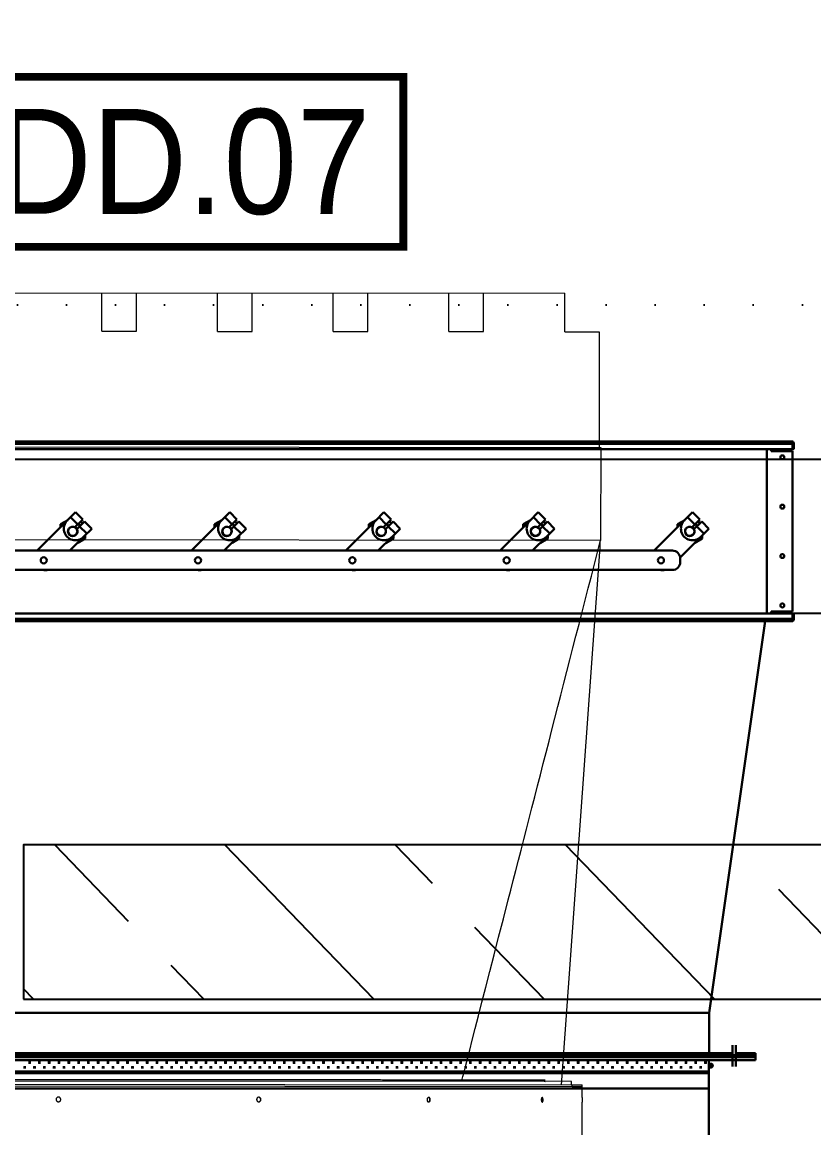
# Model space of a CAD drawing. Header units: millimetres. Extents: x -379292 to 1221486, y 92049 to 447512.
# Drawn here: x -156677 to -155650, y 213252 to 214685 of the extents above; entities that cross this region are included whole.
import ezdxf

# ---------------------------------------------------------------- set-up
doc = ezdxf.new("R2010")
doc.units = ezdxf.units.MM
doc.linetypes.add('DOT', pattern=[6.35, 0, -6.35])
for name, color, linetype in [('05_HOLE MC', 150, 'Continuous'), ('05_WALL', 3, 'Continuous'), ('E_CT_ZA', 6, 'Continuous')]:
    doc.layers.add(name, color=color, linetype=linetype)
for name, color, linetype, lineweight in [('_Systemair', 3, 'Continuous', 30), ('_Systemair Ventilation Equipments', 7, 'Continuous', 30), ('Aironn-DEF', 7, 'Continuous', 0), ('Aironn-Kodlama', 7, 'Continuous', 0)]:
    doc.layers.add(name, color=color, linetype=linetype, lineweight=lineweight)
doc.styles.get("Standard").update_dxf_attribs({"font": 'segoeuil.ttf'})

# ---------------------------------------------------------------- blocks, each defined once
blk = doc.blocks.new('GFL 1250')
at = {"layer": '_Systemair Ventilation Equipments', "color": 8}
for p, q in [((12063.17, 3614.68), (12063.17, 3745.78)), ((12063.42, 3614.68), (12063.42, 3745.78)), ((12057.92, 3617.73), (12057.92, 3742.73)), ((12063.22, 3617.73), (12057.92, 3617.73)), ((12063.42, 3614.68), (12063.17, 3614.68)), ((12063.17, 3611.73), (12063.17, 3614.23)), ((12063.42, 3614.23), (12063.17, 3614.23)), ((12063.42, 3611.73), (12063.42, 3614.23)), ((12063.42, 3611.73), (12063.17, 3611.73)), ((12063.42, 3611.73), (12063.17, 3611.73))]:
    blk.add_line(p, q, dxfattribs=at)
blk = doc.blocks.new('EVH 1250')
at = {"layer": '_Systemair Ventilation Equipments', "color": 8}
for p, q in [((12307.23, 3748.71), (12307.23, 3611.71)), ((12307.48, 3748.71), (12307.48, 3611.71)), ((12307.88, 3611.71), (12307.88, 3748.71)), ((12309.35, 3617.75), (12309.35, 3742.75)), ((12309.55, 3617.75), (12309.55, 3742.75)), ((12311.55, 3617.75), (12311.55, 3742.75)), ((12308.81, 3706.29), (12308.81, 3706.61)), ((12308.01, 3705.82), (12308.33, 3705.82)), ((12308.17, 3705.66), (12308.17, 3705.98)), ((12308.65, 3706.45), (12308.96, 3706.45)), ((12308.65, 3705.18), (12308.96, 3705.18)), ((12308.81, 3705.02), (12308.81, 3705.34)), ((12309.28, 3705.82), (12309.32, 3705.82)), ((12308.01, 3704.55), (12308.33, 3704.55)), ((12308.17, 3704.39), (12308.17, 3704.71)), ((12308.65, 3703.91), (12308.96, 3703.91)), ((12308.81, 3703.75), (12308.81, 3704.07)), ((12309.28, 3704.55), (12309.32, 3704.55)), ((12308.01, 3703.28), (12308.33, 3703.28)), ((12308.17, 3703.12), (12308.17, 3703.44)), ((12308.65, 3702.64), (12308.96, 3702.64)), ((12308.81, 3702.48), (12308.81, 3702.8)), ((12309.28, 3703.28), (12309.32, 3703.28)), ((12308.01, 3702.01), (12308.33, 3702.01)), ((12308.17, 3701.85), (12308.17, 3702.17)), ((12308.17, 3700.58), (12308.17, 3700.9)), ((12308.65, 3701.37), (12308.96, 3701.37)), ((12308.81, 3701.21), (12308.81, 3701.53)), ((12309.28, 3702.01), (12309.32, 3702.01)), ((12308.01, 3700.74), (12308.33, 3700.74)), ((12308.01, 3699.47), (12308.33, 3699.47)), ((12308.17, 3699.31), (12308.17, 3699.63)), ((12308.65, 3700.1), (12308.96, 3700.1)), ((12308.81, 3699.94), (12308.81, 3700.26)), ((12309.28, 3700.74), (12309.32, 3700.74)), ((12309.28, 3699.47), (12309.32, 3699.47)), ((12308.01, 3698.2), (12308.33, 3698.2)), ((12308.17, 3698.04), (12308.17, 3698.36)), ((12308.65, 3698.83), (12308.96, 3698.83)), ((12308.81, 3698.67), (12308.81, 3698.99)), ((12309.28, 3698.2), (12309.31, 3698.2)), ((12308.01, 3696.93), (12308.33, 3696.93)), ((12308.17, 3696.77), (12308.17, 3697.09)), ((12308.65, 3697.56), (12308.96, 3697.56)), ((12308.81, 3697.4), (12308.81, 3697.72)), ((12309.28, 3696.93), (12309.31, 3696.93)), ((12308.01, 3695.66), (12308.33, 3695.66)), ((12308.17, 3695.5), (12308.17, 3695.82)), ((12308.65, 3696.29), (12308.96, 3696.29)), ((12308.81, 3696.13), (12308.81, 3696.45)), ((12308.81, 3694.86), (12308.81, 3695.18)), ((12309.28, 3695.66), (12309.31, 3695.66)), ((12308.01, 3694.39), (12308.33, 3694.39)), ((12308.17, 3694.23), (12308.17, 3694.55)), ((12308.65, 3695.02), (12308.96, 3695.02)), ((12308.65, 3693.75), (12308.96, 3693.75)), ((12308.81, 3693.59), (12308.81, 3693.91)), ((12309.28, 3694.39), (12309.31, 3694.39)), ((12308.01, 3693.12), (12308.33, 3693.12)), ((12308.17, 3692.96), (12308.17, 3693.28)), ((12308.65, 3692.48), (12308.96, 3692.48)), ((12308.81, 3692.32), (12308.81, 3692.64)), ((12309.28, 3693.12), (12309.31, 3693.12)), ((12308.01, 3691.85), (12308.33, 3691.85)), ((12308.17, 3691.69), (12308.17, 3692.01)), ((12308.65, 3691.21), (12308.96, 3691.21)), ((12308.81, 3691.05), (12308.81, 3691.37)), ((12309.28, 3691.85), (12309.31, 3691.85)), ((12308.01, 3690.58), (12308.33, 3690.58)), ((12308.17, 3690.42), (12308.17, 3690.74)), ((12308.17, 3689.15), (12308.17, 3689.47)), ((12308.65, 3689.94), (12308.96, 3689.94)), ((12308.81, 3689.78), (12308.81, 3690.1)), ((12309.28, 3690.58), (12309.31, 3690.58)), ((12308.01, 3689.31), (12308.33, 3689.31)), ((12308.01, 3688.04), (12308.33, 3688.04)), ((12308.17, 3687.88), (12308.17, 3688.2)), ((12308.65, 3688.67), (12308.96, 3688.67)), ((12308.81, 3688.51), (12308.81, 3688.83)), ((12309.28, 3689.31), (12309.31, 3689.31)), ((12309.28, 3688.04), (12309.31, 3688.04)), ((12308.01, 3686.77), (12308.33, 3686.77)), ((12308.17, 3686.61), (12308.17, 3686.93)), ((12308.65, 3687.4), (12308.96, 3687.4)), ((12308.81, 3687.24), (12308.81, 3687.56)), ((12309.28, 3686.77), (12309.31, 3686.77)), ((12308.01, 3685.5), (12308.33, 3685.5)), ((12308.17, 3685.34), (12308.17, 3685.66)), ((12308.65, 3686.13), (12308.96, 3686.13)), ((12308.81, 3685.97), (12308.81, 3686.29)), ((12309.28, 3685.5), (12309.3, 3685.5)), ((12308.01, 3684.23), (12308.33, 3684.23)), ((12308.17, 3684.07), (12308.17, 3684.39)), ((12308.65, 3684.86), (12308.96, 3684.86)), ((12308.81, 3684.7), (12308.81, 3685.02)), ((12308.81, 3683.43), (12308.81, 3683.75)), ((12309.28, 3684.23), (12309.3, 3684.23)), ((12308.01, 3682.96), (12308.33, 3682.96)), ((12308.17, 3682.8), (12308.17, 3683.12)), ((12308.65, 3683.59), (12308.96, 3683.59)), ((12308.65, 3682.32), (12308.96, 3682.32)), ((12308.81, 3682.16), (12308.81, 3682.48)), ((12309.28, 3682.96), (12309.3, 3682.96)), ((12308.01, 3681.69), (12308.33, 3681.69)), ((12308.17, 3681.53), (12308.17, 3681.85)), ((12308.65, 3681.05), (12308.96, 3681.05)), ((12308.81, 3680.89), (12308.81, 3681.21)), ((12309.28, 3681.69), (12309.3, 3681.69)), ((12308.01, 3680.42), (12308.33, 3680.42)), ((12308.17, 3680.26), (12308.17, 3680.58)), ((12308.65, 3679.78), (12308.96, 3679.78)), ((12308.81, 3679.62), (12308.81, 3679.94)), ((12309.28, 3680.42), (12309.3, 3680.42)), ((12308.01, 3679.15), (12308.33, 3679.15)), ((12308.17, 3678.99), (12308.17, 3679.31)), ((12308.17, 3677.72), (12308.17, 3678.04)), ((12308.65, 3678.51), (12308.96, 3678.51)), ((12308.81, 3678.35), (12308.81, 3678.67)), ((12309.28, 3679.15), (12309.3, 3679.15)), ((12308.01, 3677.88), (12308.33, 3677.88)), ((12308.01, 3676.61), (12308.33, 3676.61)), ((12308.17, 3676.45), (12308.17, 3676.77)), ((12308.65, 3677.24), (12308.96, 3677.24)), ((12308.81, 3677.08), (12308.81, 3677.4)), ((12309.28, 3677.88), (12309.3, 3677.88)), ((12309.28, 3676.61), (12309.3, 3676.61)), ((12308.01, 3675.34), (12308.33, 3675.34)), ((12308.17, 3675.18), (12308.17, 3675.5)), ((12308.65, 3675.97), (12308.96, 3675.97)), ((12308.81, 3675.81), (12308.81, 3676.13)), ((12309.28, 3675.34), (12309.3, 3675.34)), ((12308.01, 3674.07), (12308.33, 3674.07)), ((12308.17, 3673.91), (12308.17, 3674.23)), ((12308.65, 3674.7), (12308.96, 3674.7)), ((12308.81, 3674.54), (12308.81, 3674.86)), ((12309.28, 3674.07), (12309.31, 3674.07)), ((12308.01, 3672.8), (12308.33, 3672.8)), ((12308.17, 3672.64), (12308.17, 3672.96)), ((12308.65, 3673.43), (12308.96, 3673.43)), ((12308.81, 3673.27), (12308.81, 3673.59)), ((12308.81, 3672), (12308.81, 3672.32)), ((12309.28, 3672.8), (12309.31, 3672.8)), ((12308.01, 3671.53), (12308.33, 3671.53)), ((12308.17, 3671.37), (12308.17, 3671.69)), ((12308.65, 3672.16), (12308.96, 3672.16)), ((12308.65, 3670.89), (12308.96, 3670.89)), ((12308.81, 3670.73), (12308.81, 3671.05)), ((12309.28, 3671.53), (12309.31, 3671.53)), ((12308.01, 3670.26), (12308.33, 3670.26)), ((12308.17, 3670.1), (12308.17, 3670.42)), ((12308.65, 3669.62), (12308.96, 3669.62)), ((12308.81, 3669.46), (12308.81, 3669.78)), ((12309.28, 3670.26), (12309.31, 3670.26)), ((12308.01, 3668.99), (12308.33, 3668.99)), ((12308.17, 3668.83), (12308.17, 3669.15)), ((12308.65, 3668.35), (12308.96, 3668.35)), ((12308.81, 3668.19), (12308.81, 3668.51)), ((12309.28, 3668.99), (12309.31, 3668.99)), ((12308.01, 3667.72), (12308.33, 3667.72)), ((12308.17, 3667.56), (12308.17, 3667.88)), ((12308.17, 3666.29), (12308.17, 3666.61)), ((12308.65, 3667.08), (12308.96, 3667.08)), ((12308.81, 3666.92), (12308.81, 3667.24)), ((12309.28, 3667.72), (12309.31, 3667.72)), ((12308.01, 3666.45), (12308.33, 3666.45)), ((12308.01, 3665.18), (12308.33, 3665.18)), ((12308.17, 3665.02), (12308.17, 3665.34)), ((12308.65, 3665.81), (12308.96, 3665.81)), ((12308.81, 3665.65), (12308.81, 3665.97)), ((12309.28, 3666.45), (12309.31, 3666.45)), ((12309.28, 3665.18), (12309.31, 3665.18)), ((12308.01, 3663.91), (12308.33, 3663.91)), ((12308.17, 3663.75), (12308.17, 3664.07)), ((12308.65, 3664.54), (12308.96, 3664.54)), ((12308.81, 3664.38), (12308.81, 3664.7)), ((12309.28, 3663.91), (12309.31, 3663.91)), ((12308.01, 3662.64), (12308.33, 3662.64)), ((12308.17, 3662.48), (12308.17, 3662.8)), ((12308.65, 3663.27), (12308.96, 3663.27)), ((12308.81, 3663.11), (12308.81, 3663.43)), ((12308.81, 3661.84), (12308.81, 3662.16)), ((12309.28, 3662.64), (12309.31, 3662.64)), ((12308.01, 3661.37), (12308.33, 3661.37)), ((12308.17, 3661.21), (12308.17, 3661.53)), ((12308.65, 3662), (12308.96, 3662)), ((12308.65, 3660.73), (12308.96, 3660.73)), ((12308.81, 3660.57), (12308.81, 3660.89)), ((12309.28, 3661.37), (12309.32, 3661.37)), ((12308.01, 3660.1), (12308.33, 3660.1)), ((12308.17, 3659.94), (12308.17, 3660.26)), ((12308.65, 3659.46), (12308.96, 3659.46)), ((12308.81, 3659.3), (12308.81, 3659.62)), ((12309.28, 3660.1), (12309.32, 3660.1)), ((12308.01, 3658.83), (12308.33, 3658.83)), ((12308.17, 3658.67), (12308.17, 3658.99)), ((12308.65, 3658.19), (12308.96, 3658.19)), ((12308.81, 3658.03), (12308.81, 3658.35)), ((12309.28, 3658.83), (12309.32, 3658.83)), ((12308.01, 3657.56), (12308.33, 3657.56)), ((12308.17, 3657.4), (12308.17, 3657.72)), ((12308.17, 3656.13), (12308.17, 3656.45)), ((12308.65, 3656.92), (12308.96, 3656.92)), ((12308.81, 3656.76), (12308.81, 3657.08)), ((12309.28, 3657.56), (12309.32, 3657.56)), ((12308.01, 3656.29), (12308.33, 3656.29)), ((12308.01, 3655.02), (12308.33, 3655.02)), ((12308.17, 3654.86), (12308.17, 3655.18)), ((12308.65, 3655.65), (12308.96, 3655.65)), ((12308.81, 3655.49), (12308.81, 3655.81)), ((12309.28, 3656.29), (12309.32, 3656.29)), ((12309.28, 3655.02), (12309.32, 3655.02)), ((12308.01, 3653.75), (12308.33, 3653.75)), ((12308.17, 3653.59), (12308.17, 3653.91)), ((12308.65, 3654.38), (12308.96, 3654.38)), ((12308.81, 3654.22), (12308.81, 3654.54)), ((12309.28, 3653.75), (12309.32, 3653.75)), ((12308.01, 3652.48), (12308.33, 3652.48)), ((12308.17, 3652.32), (12308.17, 3652.64)), ((12308.65, 3653.11), (12308.96, 3653.11)), ((12308.81, 3652.95), (12308.81, 3653.27)), ((12309.28, 3652.48), (12309.32, 3652.48)), ((12308.01, 3651.21), (12308.33, 3651.21)), ((12308.17, 3651.05), (12308.17, 3651.37)), ((12308.65, 3651.84), (12308.96, 3651.84)), ((12308.81, 3651.68), (12308.81, 3652)), ((12308.81, 3650.41), (12308.81, 3650.73)), ((12309.28, 3651.21), (12309.32, 3651.21)), ((12308.01, 3649.94), (12308.33, 3649.94)), ((12308.17, 3649.78), (12308.17, 3650.1)), ((12308.65, 3650.57), (12308.96, 3650.57)), ((12308.65, 3649.3), (12308.96, 3649.3)), ((12308.81, 3649.14), (12308.81, 3649.46)), ((12309.28, 3649.94), (12309.32, 3649.94)), ((12308.01, 3648.67), (12308.33, 3648.67)), ((12308.17, 3648.51), (12308.17, 3648.83)), ((12308.65, 3648.03), (12308.96, 3648.03)), ((12308.81, 3647.87), (12308.81, 3648.19)), ((12309.28, 3648.67), (12309.33, 3648.67)), ((12308.01, 3647.4), (12308.33, 3647.4)), ((12308.17, 3647.24), (12308.17, 3647.56)), ((12308.65, 3646.76), (12308.96, 3646.76)), ((12308.81, 3646.6), (12308.81, 3646.92)), ((12309.28, 3647.4), (12309.33, 3647.4)), ((12308.01, 3646.13), (12308.33, 3646.13)), ((12308.17, 3645.97), (12308.17, 3646.29)), ((12308.17, 3644.7), (12308.17, 3645.02)), ((12308.65, 3645.49), (12308.96, 3645.49)), ((12308.81, 3645.33), (12308.81, 3645.65)), ((12309.28, 3646.13), (12309.33, 3646.13)), ((12308.01, 3644.86), (12308.33, 3644.86)), ((12308.01, 3643.59), (12308.33, 3643.59)), ((12308.17, 3643.43), (12308.17, 3643.75)), ((12308.65, 3644.22), (12308.96, 3644.22)), ((12308.81, 3644.06), (12308.81, 3644.38)), ((12309.28, 3644.86), (12309.33, 3644.86)), ((12309.28, 3643.59), (12309.33, 3643.59)), ((12308.01, 3642.32), (12308.33, 3642.32)), ((12308.17, 3642.16), (12308.17, 3642.48)), ((12308.65, 3642.95), (12308.96, 3642.95)), ((12308.81, 3642.79), (12308.81, 3643.11)), ((12309.28, 3642.32), (12309.33, 3642.32)), ((12308.01, 3641.05), (12308.33, 3641.05)), ((12308.17, 3640.89), (12308.17, 3641.21)), ((12308.65, 3641.68), (12308.96, 3641.68)), ((12308.81, 3641.52), (12308.81, 3641.84)), ((12309.28, 3641.05), (12309.33, 3641.05)), ((12308.01, 3639.78), (12308.33, 3639.78)), ((12308.17, 3639.62), (12308.17, 3639.94)), ((12308.65, 3640.41), (12308.96, 3640.41)), ((12308.81, 3640.25), (12308.81, 3640.57)), ((12308.81, 3638.98), (12308.81, 3639.3)), ((12309.28, 3639.78), (12309.33, 3639.78)), ((12308.01, 3638.51), (12308.33, 3638.51)), ((12308.17, 3638.35), (12308.17, 3638.67)), ((12308.65, 3639.14), (12308.96, 3639.14)), ((12308.65, 3637.87), (12308.96, 3637.87)), ((12308.81, 3637.71), (12308.81, 3638.03)), ((12309.28, 3638.51), (12309.33, 3638.51)), ((12308.01, 3637.24), (12308.33, 3637.24)), ((12308.17, 3637.08), (12308.17, 3637.4)), ((12308.65, 3636.6), (12308.96, 3636.6)), ((12308.81, 3636.44), (12308.81, 3636.76)), ((12309.28, 3637.24), (12309.33, 3637.24)), ((12308.01, 3635.97), (12308.33, 3635.97)), ((12308.17, 3635.81), (12308.17, 3636.13)), ((12308.65, 3635.33), (12308.96, 3635.33)), ((12308.81, 3635.17), (12308.81, 3635.49)), ((12309.28, 3635.97), (12309.34, 3635.97)), ((12308.01, 3634.7), (12308.33, 3634.7)), ((12308.17, 3634.54), (12308.17, 3634.86)), ((12308.17, 3633.27), (12308.17, 3633.59)), ((12308.65, 3634.06), (12308.96, 3634.06)), ((12308.81, 3633.9), (12308.81, 3634.22)), ((12309.28, 3634.7), (12309.34, 3634.7)), ((12308.01, 3633.43), (12308.33, 3633.43)), ((12308.01, 3632.16), (12308.33, 3632.16)), ((12308.17, 3632), (12308.17, 3632.32)), ((12308.65, 3632.79), (12308.96, 3632.79)), ((12308.81, 3632.63), (12308.81, 3632.95)), ((12309.28, 3633.43), (12309.34, 3633.43)), ((12309.28, 3632.16), (12309.34, 3632.16)), ((12308.01, 3630.89), (12308.33, 3630.89)), ((12308.17, 3630.73), (12308.17, 3631.05)), ((12308.65, 3631.52), (12308.96, 3631.52)), ((12308.81, 3631.36), (12308.81, 3631.68)), ((12309.28, 3630.89), (12309.34, 3630.89)), ((12308.01, 3629.62), (12308.33, 3629.62)), ((12308.17, 3629.46), (12308.17, 3629.78)), ((12308.65, 3630.25), (12308.96, 3630.25)), ((12308.81, 3630.09), (12308.81, 3630.41)), ((12309.28, 3629.62), (12309.34, 3629.62)), ((12308.01, 3628.35), (12308.33, 3628.35)), ((12308.17, 3628.19), (12308.17, 3628.51)), ((12308.65, 3628.98), (12308.96, 3628.98)), ((12308.81, 3628.82), (12308.81, 3629.14)), ((12308.81, 3627.55), (12308.81, 3627.87)), ((12309.28, 3628.35), (12309.34, 3628.35)), ((12308.01, 3627.08), (12308.33, 3627.08)), ((12308.17, 3626.92), (12308.17, 3627.24)), ((12308.65, 3627.71), (12308.96, 3627.71)), ((12308.65, 3626.44), (12308.96, 3626.44)), ((12308.81, 3626.28), (12308.81, 3626.6)), ((12309.28, 3627.08), (12309.34, 3627.08)), ((12308.01, 3625.81), (12308.33, 3625.81)), ((12308.17, 3625.65), (12308.17, 3625.97)), ((12308.65, 3625.17), (12308.96, 3625.17)), ((12308.81, 3625.01), (12308.81, 3625.33)), ((12309.28, 3625.81), (12309.34, 3625.81)), ((12308.01, 3624.54), (12308.33, 3624.54)), ((12308.17, 3624.38), (12308.17, 3624.7)), ((12308.65, 3623.9), (12308.96, 3623.9)), ((12308.81, 3623.74), (12308.81, 3624.06)), ((12309.28, 3624.54), (12309.35, 3624.54)), ((12308.01, 3623.27), (12308.33, 3623.27)), ((12308.17, 3623.11), (12308.17, 3623.43)), ((12308.17, 3621.84), (12308.17, 3622.16)), ((12308.65, 3622.63), (12308.96, 3622.63)), ((12308.81, 3622.47), (12308.81, 3622.79)), ((12309.28, 3623.27), (12309.35, 3623.27)), ((12308.01, 3622), (12308.33, 3622)), ((12308.01, 3620.73), (12308.33, 3620.73)), ((12308.17, 3620.57), (12308.17, 3620.89)), ((12308.65, 3621.36), (12308.96, 3621.36)), ((12308.81, 3621.2), (12308.81, 3621.52)), ((12309.28, 3622), (12309.35, 3622)), ((12309.28, 3620.73), (12309.35, 3620.73)), ((12308.01, 3619.46), (12308.33, 3619.46)), ((12308.17, 3619.3), (12308.17, 3619.62)), ((12308.65, 3620.09), (12308.96, 3620.09)), ((12308.81, 3619.93), (12308.81, 3620.25)), ((12309.28, 3619.46), (12309.35, 3619.46)), ((12321.98, 3617.75), (12307.88, 3617.75)), ((12308.01, 3618.19), (12308.33, 3618.19)), ((12308.17, 3618.03), (12308.17, 3618.35)), ((12308.81, 3617.41), (12308.49, 3617.73)), ((12308.65, 3618.82), (12308.96, 3618.82)), ((12308.81, 3618.66), (12308.81, 3618.98)), ((12309.28, 3618.19), (12309.35, 3618.19)), ((12308.67, 3617.27), (12308.35, 3617.59)), ((12308.68, 3614.7), (12305.91, 3614.7)), ((12308.68, 3614.26), (12305.91, 3614.26)), ((12307.88, 3611.71), (12307.23, 3611.71)), ((12307.88, 3611.71), (12307.23, 3611.71))]:
    blk.add_line(p, q, dxfattribs=at)
blk.add_circle((12308.58, 3617.5), 0.25, dxfattribs=at)
blk = doc.blocks.new('red1250')
at = {"layer": '_Systemair', "color": 8}
for p, q in [((15507.5, 2064.58), (15507.5, 1939.58)), ((15558.25, 2064.58), (15558.25, 1939.58)), ((15507.5, 1939.58), (15507.5, 1932.33)), ((15507.5, 1932.33), (15558.25, 1939.58))]:
    blk.add_line(p, q, dxfattribs=at)
blk = doc.blocks.new('GDD 1250')
at = {"layer": '_Systemair Ventilation Equipments', "color": 8, "linetype": 'Continuous'}
for p, q in [((12625.02, 1429.51), (12625.02, 1282.91)), ((12625.32, 1429.51), (12625.32, 1282.91)), ((12626.02, 1429.51), (12626.02, 1282.91)), ((12647.32, 1429.51), (12647.32, 1282.91)), ((12648.02, 1429.51), (12648.02, 1282.91)), ((12648.32, 1429.51), (12648.32, 1282.91)), ((12639.17, 1421.46), (12639.17, 1298.46)), ((12641.67, 1298.46), (12641.67, 1421.46)), ((12639.15, 1380.81), (12635.26, 1376.92)), ((12635.75, 1377.81), (12635.2, 1376.86)), ((12636.15, 1377.81), (12635.75, 1377.81)), ((12634.2, 1375.86), (12635.26, 1376.92)), ((12634.83, 1376.49), (12635.77, 1375.56)), ((12637.38, 1374.8), (12639.17, 1376.59)), ((12634.2, 1375.86), (12635.14, 1374.92)), ((12635.14, 1374.92), (12636.13, 1375.92)), ((12635.38, 1374.67), (12636.38, 1375.67)), ((12635.38, 1374.67), (12636.32, 1373.74)), ((12635.41, 1375.2), (12635.59, 1374.88)), ((12636.02, 1375.31), (12636.96, 1374.37)), ((12636.32, 1373.74), (12637.38, 1374.8)), ((12637.19, 1374.61), (12637.6, 1374.61)), ((12637.6, 1374.61), (12638.15, 1375.56)), ((12639.15, 1360.81), (12635.26, 1356.92)), ((12635.75, 1357.81), (12635.2, 1356.86)), ((12636.15, 1357.81), (12635.75, 1357.81)), ((12634.2, 1355.86), (12635.26, 1356.92)), ((12634.83, 1356.49), (12635.77, 1355.56)), ((12637.38, 1354.8), (12639.17, 1356.59)), ((12634.2, 1355.86), (12635.14, 1354.92)), ((12635.14, 1354.92), (12636.13, 1355.92)), ((12635.38, 1354.67), (12636.38, 1355.67)), ((12635.38, 1354.67), (12636.32, 1353.74)), ((12635.41, 1355.2), (12635.59, 1354.88)), ((12636.02, 1355.31), (12636.96, 1354.37)), ((12636.32, 1353.74), (12637.38, 1354.8)), ((12637.19, 1354.61), (12637.6, 1354.61)), ((12637.6, 1354.61), (12638.15, 1355.56)), ((12639.15, 1340.81), (12635.26, 1336.92)), ((12635.75, 1337.81), (12635.2, 1336.86)), ((12636.15, 1337.81), (12635.75, 1337.81)), ((12634.2, 1335.86), (12635.26, 1336.92)), ((12634.83, 1336.49), (12635.77, 1335.56)), ((12635.14, 1334.92), (12636.13, 1335.92)), ((12637.38, 1334.8), (12639.17, 1336.59)), ((12634.2, 1335.86), (12635.14, 1334.92)), ((12635.38, 1334.67), (12636.38, 1335.67)), ((12635.38, 1334.67), (12636.32, 1333.74)), ((12635.41, 1335.2), (12635.59, 1334.88)), ((12636.02, 1335.31), (12636.96, 1334.37)), ((12636.32, 1333.74), (12637.38, 1334.8)), ((12637.19, 1334.61), (12637.6, 1334.61)), ((12637.6, 1334.61), (12638.15, 1335.56)), ((12639.15, 1320.81), (12635.26, 1316.92)), ((12635.75, 1317.81), (12635.2, 1316.86)), ((12636.15, 1317.81), (12635.75, 1317.81)), ((12634.2, 1315.86), (12635.26, 1316.92)), ((12634.2, 1315.86), (12635.14, 1314.92)), ((12634.83, 1316.49), (12635.77, 1315.56)), ((12635.14, 1314.92), (12636.13, 1315.92)), ((12637.38, 1314.8), (12639.17, 1316.59)), ((12635.38, 1314.67), (12636.38, 1315.67)), ((12635.38, 1314.67), (12636.32, 1313.74)), ((12635.41, 1315.2), (12635.59, 1314.88)), ((12636.02, 1315.31), (12636.96, 1314.37)), ((12636.32, 1313.74), (12637.38, 1314.8)), ((12637.19, 1314.61), (12637.6, 1314.61)), ((12637.6, 1314.61), (12638.15, 1315.56)), ((12639.15, 1300.81), (12635.26, 1296.92)), ((12635.75, 1297.81), (12635.2, 1296.86)), ((12636.15, 1297.81), (12635.75, 1297.81)), ((12637.38, 1294.8), (12640.05, 1297.47)), ((12640.17, 1297.46), (12640.67, 1297.46)), ((12634.2, 1295.86), (12635.26, 1296.92)), ((12634.2, 1295.86), (12635.14, 1294.92)), ((12634.83, 1296.49), (12635.77, 1295.56)), ((12635.14, 1294.92), (12636.13, 1295.92)), ((12635.38, 1294.67), (12636.38, 1295.67)), ((12635.38, 1294.67), (12636.32, 1293.74)), ((12635.41, 1295.2), (12635.59, 1294.88)), ((12636.02, 1295.31), (12636.96, 1294.37)), ((12636.32, 1293.74), (12637.38, 1294.8)), ((12637.19, 1294.61), (12637.6, 1294.61)), ((12637.6, 1294.61), (12638.15, 1295.56)), ((12647.32, 1286.21), (12626.02, 1286.21)), ((12626.02, 1285.67), (12626.27, 1285.67)), ((12626.27, 1282.91), (12626.27, 1285.67)), ((12647.32, 1285.67), (12647.07, 1285.67)), ((12647.07, 1282.91), (12647.07, 1285.67)), ((12625.02, 1282.91), (12626.02, 1282.91)), ((12625.32, 1282.71), (12625.32, 1282.91)), ((12626.02, 1282.71), (12626.02, 1282.91)), ((12626.27, 1282.91), (12647.07, 1282.91)), ((12647.32, 1282.91), (12648.32, 1282.91)), ((12647.32, 1282.71), (12647.32, 1282.91)), ((12648.02, 1282.71), (12648.02, 1282.91)), ((12625.32, 1282.71), (12626.02, 1282.71)), ((12647.32, 1282.71), (12648.02, 1282.71))]:
    blk.add_line(p, q, dxfattribs=at)
for centre, radius in [((12640.42, 1379.96), 0.4), ((12636.67, 1376.21), 0.6), ((12640.42, 1359.96), 0.4), ((12636.67, 1356.21), 0.6), ((12640.42, 1339.96), 0.4), ((12636.67, 1336.21), 0.6), ((12640.42, 1319.96), 0.4), ((12636.67, 1316.21), 0.6), ((12640.42, 1299.96), 0.4), ((12636.67, 1296.21), 0.6), ((12627.07, 1284.21), 0.25), ((12633.47, 1284.21), 0.25), ((12639.87, 1284.21), 0.25), ((12646.27, 1284.21), 0.25)]:
    blk.add_circle(centre, radius, dxfattribs=at)
for centre, radius, start, end in [((12640.21, 1379.75), 1.5, 133.8159, 135), ((12640.21, 1379.75), 1.5, 347.1742, 12.816), ((12636.32, 1375.86), 1.5, 315, 135), ((12636.67, 1376.21), 0.615, 241.5321, 208.4679), ((12636.67, 1376.21), 1.2, 216.6085, 233.3915), ((12636.67, 1376.21), 1.15, 216.2379, 233.7561), ((12636.67, 1376.21), 0.65, 209.3769, 240.6232), ((12640.21, 1359.75), 1.5, 133.8159, 135), ((12640.21, 1359.75), 1.5, 347.1742, 12.816), ((12636.32, 1355.86), 1.5, 315, 135), ((12636.67, 1356.21), 0.615, 241.5321, 208.4679), ((12636.67, 1356.21), 1.2, 216.6085, 233.3915), ((12636.67, 1356.21), 1.15, 216.2379, 233.7561), ((12636.67, 1356.21), 0.65, 209.3769, 240.6232), ((12640.21, 1339.75), 1.5, 133.8159, 135), ((12640.21, 1339.75), 1.5, 347.1742, 12.816), ((12636.32, 1335.86), 1.5, 315, 135), ((12636.67, 1336.21), 0.615, 241.5321, 208.4679), ((12636.67, 1336.21), 0.65, 209.3769, 240.6232), ((12636.67, 1336.21), 1.2, 216.6085, 233.3915), ((12636.67, 1336.21), 1.15, 216.2379, 233.7561), ((12640.21, 1319.75), 1.5, 133.8159, 135), ((12640.21, 1319.75), 1.5, 347.1742, 12.816), ((12636.32, 1315.86), 1.5, 315, 135), ((12636.67, 1316.21), 0.615, 241.5321, 208.4679), ((12636.67, 1316.21), 0.65, 209.3769, 240.6232), ((12636.67, 1316.21), 1.2, 216.6085, 233.3915), ((12636.67, 1316.21), 1.15, 216.2379, 233.7561), ((12640.21, 1299.75), 1.5, 133.8159, 135), ((12640.21, 1299.75), 1.5, 347.1742, 12.816), ((12636.32, 1295.86), 1.5, 315, 135), ((12640.17, 1298.46), 1, 180, 270), ((12640.67, 1298.46), 1, 270, 0), ((12636.67, 1296.21), 0.615, 241.5321, 208.4679), ((12636.67, 1296.21), 0.65, 209.3769, 240.6232), ((12636.67, 1296.21), 1.2, 216.6085, 233.3915), ((12636.67, 1296.21), 1.15, 216.2379, 233.7561), ((12625.32, 1283.01), 0.3, 199.2975, 270), ((12648.02, 1283.01), 0.3, 270, 340.7025)]:
    blk.add_arc(centre, radius, start, end, dxfattribs=at)
blk = doc.blocks.new('OtoParkBodrumKatMimari')
at = {"layer": '05_HOLE MC', "linetype": 'DOT', "ltscale": 10}
blk.add_lwpolyline([(88400, 115550), (88400, 113500), (91800, 113500), (91800, 115550)], close=True, dxfattribs=at)
at = {"layer": '05_WALL', "color": 8, "flags": 128}
for points in [[(88350, 115500), (88350, 113300), (93350, 113300)], [(93350, 113100), (88350, 113100), (88350, 108100)]]:
    blk.add_lwpolyline(points, dxfattribs=at)
at = {"layer": '_Systemair', "color": 7, "xscale": -10, "yscale": 10, "zscale": 10, "rotation": 89.99999999999997}
blk.add_blockref('red1250', (109964.5, 268165), dxfattribs=at)
at = {"layer": '_Systemair Ventilation Equipments', "xscale": -10, "yscale": 10, "zscale": 10, "rotation": 89.99999999999997}
for name, p in [('GDD 1250', (103505.8, 239573.2)), ('GFL 1250', (126746, 233161.7)), ('EVH 1250', (126746, 235599.8))]:
    blk.add_blockref(name, p, dxfattribs=at)
blk = doc.blocks.new('*U678')
h = blk.add_hatch()
h.set_pattern_fill('ANSI33', color=0, scale=50, angle=1, style=0)
h.paths.add_polyline_path([(-4479.8, 200), (9.2, 200), (9.2, 0), (-4479.8, 0)])
at = {"color": 0}
blk.add_lwpolyline([(-4479.8, 200), (9.2, 200), (9.2, 0), (-4479.8, 0)], close=True, dxfattribs=at)
at = {"ltscale": 25, "flags": 1}
for tag, p in [('YUKSEKLIK', (-228.6, -148.7)), ('KALINLIK', (-228.6, -213.3))]:
    blk.add_attdef(tag, p, '', height=50, dxfattribs=at)
blk = doc.blocks.new('AIRONN DEF-2')
at = {"layer": 'Aironn-DEF', "color": 7}
blk.add_line((4105.98, 5886.17), (4241.51, 5886.06), dxfattribs=at)
at = {"layer": 'Aironn-DEF', "color": 7, "linetype": 'Continuous', "lineweight": 15}
for p, q in [((4181.5, 5881.11), (4181.51, 5886.11)), ((4185.98, 5881.11), (4185.99, 5886.11)), ((4196.51, 5881.1), (4196.51, 5886.1)), ((4200.98, 5881.09), (4200.99, 5886.09)), ((4211.51, 5881.09), (4211.51, 5886.09)), ((4215.98, 5881.08), (4215.99, 5886.08)), ((4226.51, 5881.07), (4226.51, 5886.07)), ((4230.99, 5881.07), (4230.99, 5886.07)), ((4241.51, 5881.06), (4241.51, 5886.06)), ((4181.5, 5881.11), (4185.98, 5881.11)), ((4196.51, 5881.1), (4200.98, 5881.09)), ((4211.51, 5881.09), (4215.98, 5881.08)), ((4226.51, 5881.07), (4230.99, 5881.07)), ((4241.51, 5881.06), (4245.99, 5881.06)), ((4245.99, 5881.06), (4245.98, 5866.05)), ((4105.76, 5866.17), (4246.18, 5866.05)), ((4242.38, 5783.85), (4109.37, 5783.96)), ((4162.63, 5783.51), (4242.48, 5783.45)), ((4238.78, 5784.05), (4238.78, 5784.05)), ((4242.38, 5783.45), (4242.38, 5783.85)), ((4162.63, 5783.31), (4242.48, 5783.24)), ((4242.48, 5783.24), (4242.48, 5783.45)), ((4242.48, 5783.45), (4243.78, 5783.44)), ((4242.48, 5783.24), (4243.78, 5783.24)), ((4243.76, 5781.79), (4243.76, 5783.24)), ((4243.78, 5783.24), (4243.78, 5783.44)), ((4243.66, 5660.48), (4243.76, 5781.19)), ((4243.77, 5781.79), (4243.76, 5781.79)), ((4243.76, 5781.19), (4243.76, 5781.19))]:
    blk.add_line(p, q, dxfattribs=at)
at = {"layer": 'Aironn-DEF', "color": 2, "linetype": 'Continuous', "lineweight": 15}
for p, q in [((4246.18, 5866.05), (4246.17, 5854.05)), ((4105.74, 5854.17), (4246.17, 5854.05)), ((4105.75, 5854.17), (4246.17, 5854.05)), ((4246.17, 5854.05), (4246.16, 5853.99)), ((4241.09, 5783.45), (4246.1, 5853.12))]:
    blk.add_line(p, q, dxfattribs=at)
at = {"layer": 'Aironn-DEF', "color": 7, "linetype": 'Continuous', "lineweight": 15}
blk.add_arc((4238.98, 5784.05), 0.2, 179.9523, 269.9523, dxfattribs=at)
at = {"layer": 'Aironn-DEF', "color": 2, "linetype": 'Continuous', "lineweight": 15}
for points, knots in [([(4228.2, 5784.06), (4228.2, 5784.06), (4233.33, 5804.07), (4241.89, 5837.39), (4246.17, 5854.05)], [0, 0, 0, 0, 0.5, 1, 1, 1, 1]), ([(4246.1, 5853.12), (4246.1, 5853.27), (4246.09, 5853.57), (4246.14, 5853.85), (4246.16, 5853.99)], [0, 0, 0, 0, 0.505354, 1, 1, 1, 1])]:
    blk.add_open_spline(points, degree=3, knots=knots, dxfattribs=at)
at = {"layer": 'Aironn-DEF', "color": 7, "linetype": 'Continuous', "lineweight": 15}
for points, knots in [([(4220.51, 5784.06), (4219.88, 5784.06), (4218.63, 5784.06), (4216.65, 5784.07), (4214.61, 5784.07), (4212.48, 5784.07), (4210.26, 5784.07), (4207.96, 5784.07), (4205.61, 5784.08), (4203.22, 5784.08), (4200.8, 5784.08), (4198.37, 5784.08), (4195.89, 5784.08), (4193.36, 5784.09), (4190.77, 5784.09), (4188.13, 5784.09), (4185.46, 5784.09), (4182.81, 5784.09), (4180.17, 5784.1), (4177.55, 5784.1), (4174.92, 5784.1), (4172.27, 5784.1), (4169.6, 5784.11), (4166.92, 5784.11), (4164.26, 5784.11), (4161.64, 5784.11), (4159.07, 5784.11), (4156.55, 5784.12), (4154.07, 5784.12), (4151.6, 5784.12), (4149.16, 5784.12), (4146.74, 5784.12), (4144.37, 5784.13), (4142.03, 5784.13), (4139.74, 5784.13), (4137.5, 5784.13), (4135.33, 5784.13), (4133.23, 5784.14), (4131.9, 5784.14), (4131.24, 5784.14)], [0, 0, 0, 0, 0.02649, 0.053002, 0.079515, 0.106004, 0.133263, 0.160546, 0.18783, 0.215088, 0.241578, 0.268091, 0.294604, 0.321094, 0.348355, 0.37564, 0.402926, 0.430187, 0.456653, 0.483142, 0.509631, 0.536097, 0.563332, 0.590593, 0.617853, 0.645088, 0.671542, 0.698019, 0.724496, 0.75095, 0.778171, 0.805417, 0.832664, 0.859885, 0.887881, 0.915917, 0.943967, 0.972004, 1, 1, 1, 1]), ([(4238.97, 5784.05), (4238.97, 5784.05), (4238.98, 5784.05), (4238.89, 5784.05), (4238.69, 5784.05), (4238.36, 5784.05), (4237.92, 5784.05), (4237.37, 5784.05), (4236.72, 5784.05), (4235.97, 5784.05), (4235.12, 5784.05), (4234.15, 5784.05), (4233.07, 5784.05), (4231.88, 5784.05), (4230.58, 5784.05), (4229.25, 5784.06), (4227.91, 5784.06), (4226.58, 5784.06), (4225.17, 5784.06), (4223.68, 5784.06), (4222.13, 5784.06), (4221.05, 5784.06), (4220.51, 5784.06)], [0, 0, 0, 0, 0.019259, 0.072191, 0.126661, 0.181181, 0.235701, 0.290172, 0.34308, 0.396033, 0.448987, 0.501895, 0.556337, 0.610828, 0.66532, 0.719762, 0.766181, 0.812614, 0.859033, 0.906017, 0.953016, 1, 1, 1, 1]), ([(4175.87, 5781.85), (4175.83, 5781.85), (4175.75, 5781.84), (4175.65, 5781.77), (4175.59, 5781.67), (4175.57, 5781.58), (4175.57, 5781.51), (4175.58, 5781.47), (4175.61, 5781.4), (4175.65, 5781.34), (4175.71, 5781.29), (4175.78, 5781.26), (4175.84, 5781.25), (4175.87, 5781.25)], [0, 0, 0, 0, 0.124805, 0.249609, 0.374414, 0.499219, 0.52993, 0.581946, 0.655209, 0.749637, 0.825128, 0.892091, 1, 1, 1, 1]), ([(4175.87, 5781.25), (4175.91, 5781.25), (4175.99, 5781.26), (4176.09, 5781.33), (4176.15, 5781.42), (4176.17, 5781.48), (4176.17, 5781.52), (4176.17, 5781.53), (4176.17, 5781.54), (4176.17, 5781.55), (4176.17, 5781.55), (4176.17, 5781.55), (4176.17, 5781.55), (4176.17, 5781.55), (4176.17, 5781.56), (4176.17, 5781.59), (4176.16, 5781.63), (4176.14, 5781.7), (4176.09, 5781.76), (4176.03, 5781.81), (4175.96, 5781.84), (4175.91, 5781.85), (4175.87, 5781.85)], [0, 0, 0, 0, 0.124746, 0.249492, 0.374238, 0.436913, 0.468289, 0.483981, 0.491828, 0.495752, 0.497713, 0.498694, 0.499185, 0.49943, 0.499508, 0.530298, 0.582378, 0.65569, 0.750104, 0.82543, 0.89226, 1, 1, 1, 1]), ([(4201.85, 5781.83), (4201.82, 5781.82), (4201.74, 5781.82), (4201.65, 5781.75), (4201.59, 5781.65), (4201.57, 5781.56), (4201.58, 5781.49), (4201.58, 5781.44), (4201.61, 5781.38), (4201.65, 5781.32), (4201.7, 5781.27), (4201.77, 5781.24), (4201.82, 5781.23), (4201.85, 5781.23)], [0, 0, 0, 0, 0.124805, 0.249609, 0.374414, 0.499219, 0.52993, 0.581946, 0.655209, 0.749637, 0.825128, 0.892091, 1, 1, 1, 1]), ([(4202.1, 5781.53), (4202.09, 5781.56), (4202.09, 5781.63), (4202.04, 5781.72), (4201.97, 5781.79), (4201.89, 5781.83), (4201.84, 5781.82), (4201.82, 5781.82)], [0, 0, 0, 0, 0.214743, 0.429487, 0.644232, 0.858977, 1, 1, 1, 1]), ([(4201.82, 5781.23), (4201.82, 5781.23), (4201.85, 5781.22), (4201.92, 5781.24), (4202, 5781.29), (4202.06, 5781.37), (4202.09, 5781.45), (4202.1, 5781.51), (4202.1, 5781.53)], [0, 0, 0, 0, 0.00679, 0.221493, 0.436196, 0.650901, 0.865606, 1, 1, 1, 1]), ([(4201.85, 5781.23), (4201.89, 5781.23), (4201.96, 5781.24), (4202.05, 5781.31), (4202.1, 5781.39), (4202.12, 5781.46), (4202.13, 5781.49), (4202.13, 5781.51), (4202.13, 5781.52), (4202.13, 5781.52), (4202.13, 5781.53), (4202.13, 5781.53), (4202.13, 5781.53), (4202.13, 5781.53), (4202.13, 5781.54), (4202.13, 5781.56), (4202.12, 5781.61), (4202.1, 5781.68), (4202.05, 5781.74), (4202, 5781.79), (4201.93, 5781.82), (4201.88, 5781.83), (4201.85, 5781.83)], [0, 0, 0, 0, 0.124746, 0.249492, 0.374238, 0.436913, 0.468289, 0.483981, 0.491828, 0.495752, 0.497713, 0.498694, 0.499185, 0.49943, 0.499508, 0.530298, 0.582378, 0.65569, 0.750104, 0.82543, 0.89226, 1, 1, 1, 1]), ([(4223.88, 5781.81), (4223.85, 5781.81), (4223.79, 5781.8), (4223.72, 5781.73), (4223.67, 5781.63), (4223.66, 5781.54), (4223.66, 5781.47), (4223.67, 5781.43), (4223.69, 5781.36), (4223.72, 5781.3), (4223.76, 5781.25), (4223.81, 5781.22), (4223.85, 5781.21), (4223.88, 5781.21)], [0, 0, 0, 0, 0.124805, 0.249609, 0.374414, 0.499219, 0.52993, 0.581946, 0.655209, 0.749637, 0.825128, 0.892091, 1, 1, 1, 1]), ([(4224.03, 5781.51), (4224.03, 5781.54), (4224.02, 5781.61), (4223.99, 5781.7), (4223.93, 5781.77), (4223.87, 5781.81), (4223.84, 5781.81), (4223.82, 5781.81)], [0, 0, 0, 0, 0.214743, 0.429487, 0.644232, 0.858977, 1, 1, 1, 1]), ([(4223.82, 5781.21), (4223.82, 5781.21), (4223.84, 5781.21), (4223.89, 5781.23), (4223.96, 5781.27), (4224, 5781.35), (4224.03, 5781.43), (4224.03, 5781.49), (4224.03, 5781.51)], [0, 0, 0, 0, 0.00679, 0.221493, 0.436196, 0.650901, 0.865606, 1, 1, 1, 1]), ([(4223.88, 5781.21), (4223.9, 5781.21), (4223.96, 5781.22), (4224.03, 5781.29), (4224.07, 5781.38), (4224.08, 5781.44), (4224.09, 5781.48), (4224.09, 5781.49), (4224.09, 5781.5), (4224.09, 5781.51), (4224.09, 5781.51), (4224.09, 5781.51), (4224.09, 5781.51), (4224.09, 5781.51), (4224.09, 5781.52), (4224.09, 5781.55), (4224.08, 5781.59), (4224.06, 5781.66), (4224.03, 5781.72), (4223.99, 5781.77), (4223.94, 5781.8), (4223.9, 5781.81), (4223.88, 5781.81)], [0, 0, 0, 0, 0.124746, 0.249492, 0.374238, 0.436913, 0.468289, 0.483981, 0.491828, 0.495752, 0.497713, 0.498694, 0.499185, 0.49943, 0.499508, 0.530298, 0.582378, 0.65569, 0.750104, 0.82543, 0.89226, 1, 1, 1, 1]), ([(4238.59, 5781.8), (4238.58, 5781.79), (4238.55, 5781.78), (4238.51, 5781.72), (4238.48, 5781.62), (4238.48, 5781.53), (4238.48, 5781.46), (4238.48, 5781.41), (4238.49, 5781.35), (4238.51, 5781.29), (4238.53, 5781.24), (4238.56, 5781.21), (4238.58, 5781.2), (4238.59, 5781.2)], [0, 0, 0, 0, 0.124805, 0.249609, 0.374414, 0.499219, 0.52993, 0.581946, 0.655209, 0.749637, 0.825128, 0.892091, 1, 1, 1, 1]), ([(4238.63, 5781.5), (4238.63, 5781.53), (4238.63, 5781.6), (4238.61, 5781.69), (4238.58, 5781.75), (4238.56, 5781.77), (4238.55, 5781.78)], [0, 0, 0, 0, 0.26856, 0.537121, 0.805682, 1, 1, 1, 1]), ([(4238.56, 5781.22), (4238.57, 5781.23), (4238.59, 5781.26), (4238.62, 5781.34), (4238.63, 5781.42), (4238.63, 5781.48), (4238.63, 5781.5)], [0, 0, 0, 0, 0.275507, 0.551404, 0.827303, 1, 1, 1, 1]), ([(4238.59, 5781.2), (4238.61, 5781.2), (4238.64, 5781.21), (4238.68, 5781.28), (4238.7, 5781.36), (4238.7, 5781.43), (4238.71, 5781.46), (4238.71, 5781.48), (4238.71, 5781.49), (4238.71, 5781.49), (4238.71, 5781.5), (4238.71, 5781.5), (4238.71, 5781.5), (4238.71, 5781.5), (4238.71, 5781.51), (4238.71, 5781.53), (4238.7, 5781.58), (4238.69, 5781.65), (4238.68, 5781.71), (4238.65, 5781.75), (4238.63, 5781.79), (4238.61, 5781.79), (4238.59, 5781.8)], [0, 0, 0, 0, 0.124746, 0.249492, 0.374238, 0.436913, 0.468289, 0.483981, 0.491828, 0.495752, 0.497713, 0.498694, 0.499185, 0.49943, 0.499508, 0.530298, 0.582378, 0.65569, 0.750104, 0.82543, 0.89226, 1, 1, 1, 1]), ([(4243.76, 5781.79), (4243.76, 5781.79), (4243.76, 5781.78), (4243.76, 5781.71), (4243.76, 5781.61), (4243.76, 5781.52), (4243.76, 5781.46), (4243.76, 5781.41), (4243.76, 5781.35), (4243.76, 5781.28), (4243.76, 5781.24), (4243.76, 5781.2), (4243.76, 5781.2), (4243.76, 5781.19)], [0, 0, 0, 0, 0.124744, 0.249487, 0.374231, 0.498975, 0.529735, 0.581799, 0.65511, 0.749586, 0.8251, 0.892079, 1, 1, 1, 1])]:
    blk.add_open_spline(points, degree=3, knots=knots, dxfattribs=at)

msp = doc.modelspace()

# ---------------------------------------------------------------- block references
at = {"color": 8}
msp.add_blockref('OtoParkBodrumKatMimari', (-246354.8, 100818.8), dxfattribs=at)

# ---------------------------------------------------------------- next in the draw order: linework, layer by layer
at = {"layer": 'Aironn-Kodlama', "color": 7, "const_width": 10}
msp.add_lwpolyline([(-156932.5, 214614.3), (-156932.5, 214394.3), (-156182.5, 214394.3), (-156182.5, 214614.3)], close=True, dxfattribs=at)

# ---------------------------------------------------------------- next in the draw order: block references
at = {"layer": 'Aironn-DEF', "color": 0, "xscale": 10, "yscale": 10, "zscale": 10}
msp.add_blockref('AIRONN DEF-2', (-198388.4, 155473.5), dxfattribs=at)
at = {"layer": 'E_CT_ZA', "color": 5, "xscale": -1, "rotation": 180}
msp.add_blockref('*U678', (-152195, 213618.8), dxfattribs=at)

# ---------------------------------------------------------------- next in the draw order: texts
at = {"layer": 'Aironn-Kodlama', "color": 3, "insert": (-156890.3, 214573.1), "char_height": 136, "width": 710.456, "attachment_point": 1, "rotation": 359.9619}
msp.add_mtext('{\\fArial|b0|i0|c162|p18;\\W0.9;\\C7; GDD.\\fArial|b0|i0|c0|p18;0\\fArial|b0|i0|c162|p18;7}', dxfattribs=at)

doc.saveas('drawing.dxf')
